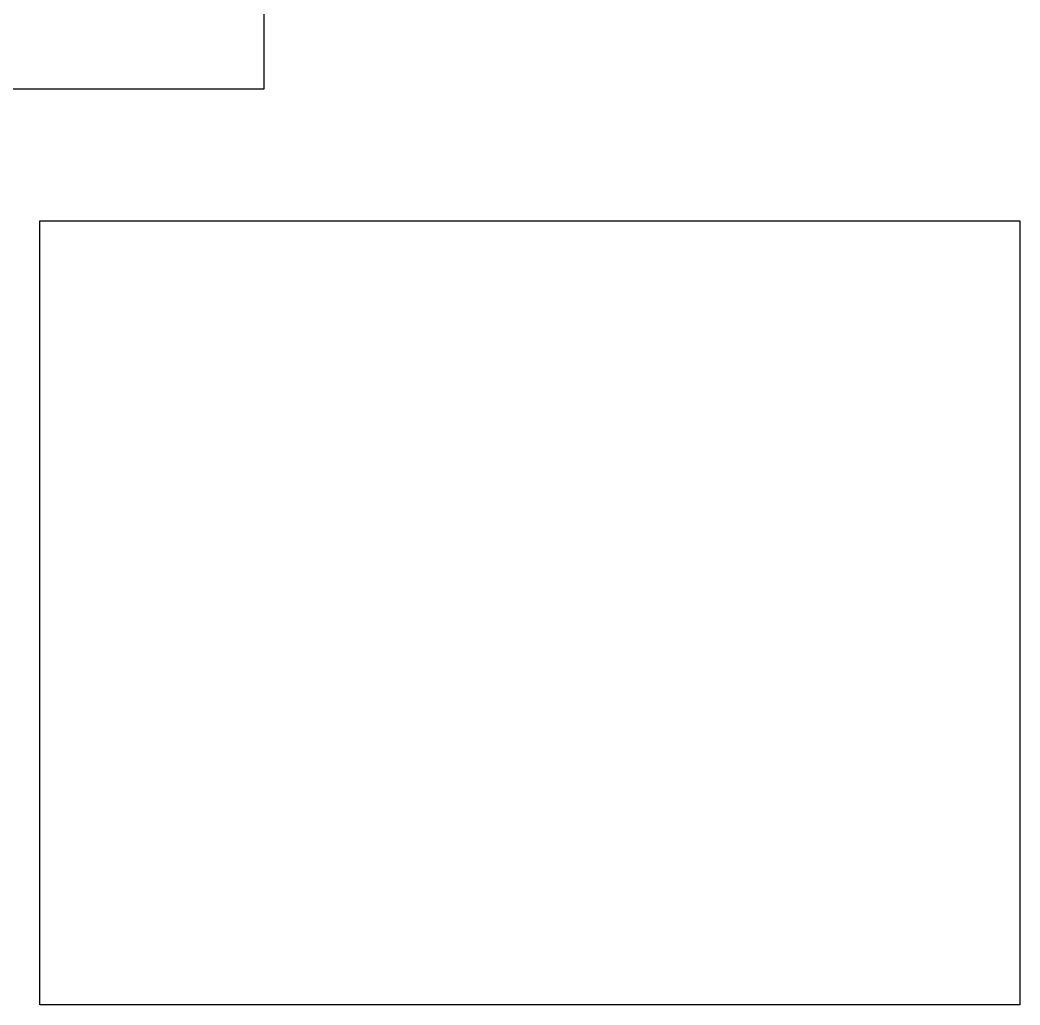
# Model space of a CAD drawing. Header units: metres. Extents: x 151 to 270, y 180 to 223.
# Drawn here: x 175.991 to 177.011, y 203.169 to 204.174 of the extents above; entities that cross this region are included whole.
import ezdxf

# ---------------------------------------------------------------- set-up
doc = ezdxf.new("R2010")
doc.units = ezdxf.units.M
doc.layers.add('1-AREA DE PRODUCCION', color=7, linetype='Continuous')

msp = doc.modelspace()

# ---------------------------------------------------------------- linework, layer by layer
at = {"layer": '1-AREA DE PRODUCCION', "color": 0}
for p, q in [((176.2401, 204.1037), (176.2401, 206.6037)), ((176.2401, 204.1037), (176.2401, 204.6037)), ((174.6401, 204.1037), (176.2401, 204.1037))]:
    msp.add_line(p, q, dxfattribs=at)
at = {"layer": '1-AREA DE PRODUCCION', "color": 1}
for p, q in [((176.0114, 203.169), (176.0114, 203.969)), ((176.0114, 203.969), (177.0114, 203.969)), ((177.0114, 203.969), (177.0114, 203.169)), ((177.0114, 203.169), (176.0114, 203.169))]:
    msp.add_line(p, q, dxfattribs=at)

doc.saveas('drawing.dxf')
